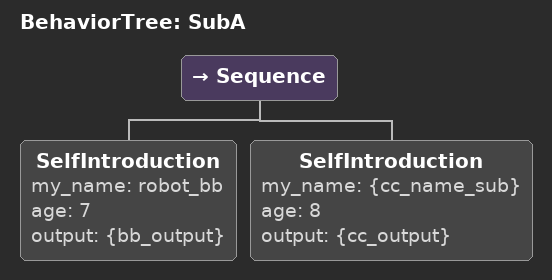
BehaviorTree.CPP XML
<root>
    <BehaviorTree ID="SubA">
        <Sequence>
            <SelfIntroduction my_name="robot_bb" age="7" output="{bb_output}"/>
            <SelfIntroduction my_name="{cc_name_sub}" age="8" output="{cc_output}"/>
        </Sequence>
    </BehaviorTree>
</root>
